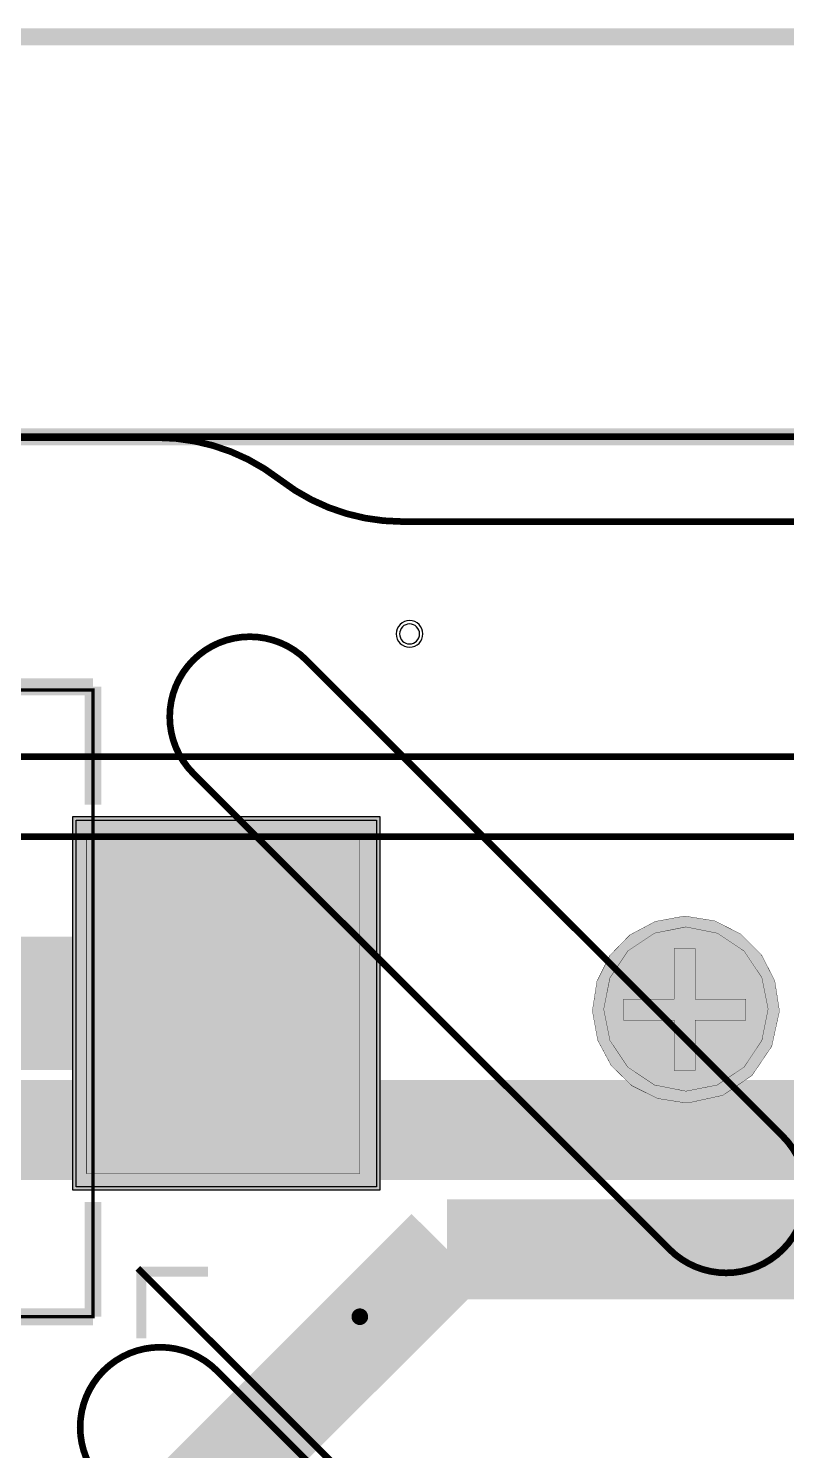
# Model space of a CAD drawing. Header units: millimetres. Extents: x -3 to 238, y -92 to 6.
# Drawn here: x 96.08 to 107.45, y -15.21 to 6.12 of the extents above; entities that cross this region are included whole.
import ezdxf

# ---------------------------------------------------------------- set-up
doc = ezdxf.new("R2010")
doc.units = ezdxf.units.MM
doc.header["$MEASUREMENT"] = 0
for name, color, linetype, true_color in [('Board-Outline-Layer', 7, 'Continuous', 0xff00ff), ('Bottom-Layer', 7, 'Continuous', 0x0000ff), ('Bottom-Paste-Mask-Layer', 7, 'Continuous', 0x800000), ('Bottom-Silkscreen-Layer', 7, 'Continuous', 0x66cc33), ('Bottom-Solder-Mask-Layer', 7, 'Continuous', 0xaa00ff), ('Component-Marking-Layer', 7, 'Continuous', 0x66ffcc), ('Component-Shape-Layer', 7, 'Continuous', 0x00cccc), ('Document-Layer', 7, 'Continuous', 0xffffff), ('Hole-Layer', 7, 'Continuous', 0x222222), ('Multi-Layer', 7, 'Continuous', 0xc0c0c0), ('Pin-Soldering-Layer', 7, 'Continuous', 0xcc9999), ('Top-Layer', 7, 'Continuous', 0xff0000)]:
    doc.layers.add(name, color=color, linetype=linetype, true_color=true_color)

msp = doc.modelspace()

# ---------------------------------------------------------------- hatches: boundary and pattern name
at = {"layer": 'Bottom-Layer'}
msp.add_hatch(color=256, dxfattribs=at).paths.add_polyline_path([(101.3, -5.75), (101.3, -11.25), (96.8, -11.25), (96.8, -5.75)])
at = {"layer": 'Bottom-Paste-Mask-Layer'}
msp.add_hatch(color=256, dxfattribs=at).paths.add_polyline_path([(101.3, -5.75), (101.3, -11.25), (96.8, -11.25), (96.8, -5.75)])
at = {"layer": 'Bottom-Silkscreen-Layer'}
for points in [[(105.902, -7.193), (105.479, -7.271), (105.098, -7.473), (104.798, -7.782), (104.605, -8.167), (104.539, -8.593), (104.539, -8.629), (104.616, -9.053), (104.819, -9.433), (105.127, -9.734), (105.513, -9.926), (105.939, -9.993), (105.975, -9.992), (106.491, -9.879), (106.928, -9.583), (107.225, -9.145), (107.338, -8.629), (107.338, -8.593), (107.27, -8.16), (107.071, -7.77), (106.761, -7.46), (106.371, -7.262), (105.939, -7.193)], [(105.763, -8.436), (105.005, -8.436), (105.005, -8.75), (105.763, -8.75), (105.763, -9.509), (106.077, -9.509), (106.077, -8.75), (106.836, -8.75), (106.836, -8.436), (106.077, -8.436), (106.077, -7.677), (105.763, -7.677)]]:
    msp.add_hatch(color=256, dxfattribs=at).paths.add_polyline_path(points)
h = msp.add_hatch(color=256, dxfattribs=at)
h.paths.add_polyline_path([(105.902, -7.193), (105.479, -7.271), (105.098, -7.473), (104.798, -7.782), (104.605, -8.167), (104.539, -8.593), (104.539, -8.629), (104.616, -9.053), (104.819, -9.433), (105.127, -9.734), (105.513, -9.926), (105.939, -9.993), (105.975, -9.992), (106.491, -9.879), (106.928, -9.583), (107.225, -9.145), (107.338, -8.629), (107.338, -8.593), (107.27, -8.16), (107.071, -7.77), (106.761, -7.46), (106.371, -7.262), (105.939, -7.193)])
h.paths.add_polyline_path([(104.706, -8.585), (104.8, -8.114), (105.067, -7.714), (105.467, -7.447), (105.938, -7.353), (106.41, -7.447), (106.81, -7.714), (107.077, -8.114), (107.171, -8.585), (107.077, -9.057), (106.81, -9.456), (106.41, -9.724), (105.938, -9.817), (105.467, -9.724), (105.067, -9.456), (104.8, -9.057)])
at = {"layer": 'Bottom-Solder-Mask-Layer'}
msp.add_hatch(color=256, dxfattribs=at).paths.add_polyline_path([(101.351, -5.699), (101.351, -11.301), (96.749, -11.301), (96.749, -5.699)])
at = {"layer": 'Component-Marking-Layer'}
msp.add_hatch(color=256, dxfattribs=at).paths.add_polyline_path([(100.99, -13.2, 1), (101.11, -13.2, 1)])
msp.add_hatch(color=256, dxfattribs=at).paths.add_polyline_path([(100.99, -13.2, 1), (101.11, -13.2, 1)])
at = {"layer": 'Pin-Soldering-Layer'}
msp.add_hatch(color=256, dxfattribs=at).paths.add_polyline_path([(101.05, -5.95), (96.95, -5.95), (96.95, -11.05), (101.05, -11.05)])
msp.add_hatch(color=256, dxfattribs=at).paths.add_polyline_path([(101.05, -5.95), (96.95, -5.95), (96.95, -11.05), (101.05, -11.05)])

# ---------------------------------------------------------------- linework, layer by layer
at = {"layer": 'Board-Outline-Layer'}
for points, const_width in [([(1.003, 5.997), (114.3, 5.997)], 0.254), ([(0.003, -0.003), (228.598, -0.003)], 0.254), ([(63.099, 0), (98.01, -0.013)], 0.1), ([(126.912, -1.273), (101.689, -1.273)], 0.1)]:
    msp.add_lwpolyline(points, dxfattribs=dict(at, const_width=const_width))
at = {"layer": 'Board-Outline-Layer', "const_width": 0.1}
for points in [[(99.85, -0.643, 0.167), (98.01, -0.013)], [(101.689, -1.273, -0.167), (99.85, -0.643)]]:
    msp.add_lwpolyline(points, format="xyb", dxfattribs=at)
at = {"layer": 'Bottom-Layer', "const_width": 0.00508}
msp.add_lwpolyline([(0, -86.191), (0, 0), (228.585, 0), (228.585, -86.191)], close=True, dxfattribs=at)
at = {"layer": 'Bottom-Layer'}
msp.add_lwpolyline([(101.3, -5.75), (101.3, -11.25), (96.8, -11.25), (96.8, -5.75)], close=True, dxfattribs=at)
for points, const_width in [([(99.05, -8.5), (86.251, -8.5)], 2), ([(102.357, -12.189), (93.381, -21.165)], 1.5), ([(113.832, -12.189), (102.357, -12.189)], 1.5)]:
    msp.add_lwpolyline(points, dxfattribs=dict(at, const_width=const_width))
at = {"layer": 'Bottom-Paste-Mask-Layer'}
msp.add_lwpolyline([(101.3, -5.75), (101.3, -11.25), (96.8, -11.25), (96.8, -5.75)], close=True, dxfattribs=at)
at = {"layer": 'Bottom-Silkscreen-Layer', "const_width": 0.254}
for points in [[(97.05, -3.75), (90.65, -3.75)], [(97.05, -3.75), (90.65, -3.75)], [(97.05, -5.519), (97.05, -3.75)], [(97.05, -5.519), (97.05, -3.75)], [(97.05, -13.2), (97.05, -11.481)], [(97.05, -13.2), (97.05, -11.481)], [(90.65, -13.2), (97.05, -13.2)], [(90.65, -13.2), (97.05, -13.2)]]:
    msp.add_lwpolyline(points, dxfattribs=at)
at = {"layer": 'Bottom-Silkscreen-Layer', "const_width": 0.00508}
for points in [[(105.902, -7.193), (105.479, -7.271), (105.098, -7.473), (104.798, -7.782), (104.605, -8.167), (104.539, -8.593), (104.539, -8.629), (104.616, -9.053), (104.819, -9.433), (105.127, -9.734), (105.513, -9.926), (105.939, -9.993), (105.975, -9.992), (106.491, -9.879), (106.928, -9.583), (107.225, -9.145), (107.338, -8.629), (107.338, -8.593), (107.27, -8.16), (107.071, -7.77), (106.761, -7.46), (106.371, -7.262), (105.939, -7.193)], [(104.706, -8.585), (104.8, -8.114), (105.067, -7.714), (105.467, -7.447), (105.938, -7.353), (106.41, -7.447), (106.81, -7.714), (107.077, -8.114), (107.171, -8.585), (107.077, -9.057), (106.81, -9.456), (106.41, -9.724), (105.938, -9.817), (105.467, -9.724), (105.067, -9.456), (104.8, -9.057)], [(105.763, -8.436), (105.005, -8.436), (105.005, -8.75), (105.763, -8.75), (105.763, -9.509), (106.077, -9.509), (106.077, -8.75), (106.836, -8.75), (106.836, -8.436), (106.077, -8.436), (106.077, -7.677), (105.763, -7.677)]]:
    msp.add_lwpolyline(points, close=True, dxfattribs=at)
at = {"layer": 'Bottom-Solder-Mask-Layer'}
msp.add_lwpolyline([(101.351, -5.699), (101.351, -11.301), (96.749, -11.301), (96.749, -5.699)], close=True, dxfattribs=at)
at = {"layer": 'Component-Marking-Layer', "const_width": 0.129}
msp.add_lwpolyline([(100.99, -13.2, 1), (101.11, -13.2, 1)], format="xyb", close=True, dxfattribs=at)
msp.add_lwpolyline([(100.99, -13.2, 1), (101.11, -13.2, 1)], format="xyb", close=True, dxfattribs=at)
at = {"layer": 'Component-Shape-Layer', "const_width": 0.0508}
msp.add_lwpolyline([(90.65, -4.55), (90.65, -3.8), (97.05, -3.8), (97.05, -13.2), (90.65, -13.2), (90.65, -12.45), (88.25, -12.45), (88.25, -4.55)], close=True, dxfattribs=at)
msp.add_lwpolyline([(90.65, -4.55), (90.65, -3.8), (97.05, -3.8), (97.05, -13.2), (90.65, -13.2), (90.65, -12.45), (88.25, -12.45), (88.25, -4.55)], close=True, dxfattribs=at)
at = {"layer": 'Document-Layer', "const_width": 0.1}
for points in [[(0, -83.2), (0, -3, -0.414), (3, 0), (13.099, 0, -0.414), (16.099, -3), (16.099, -9, 0.414), (19.099, -12), (57.099, -12, 0.414), (60.099, -9), (60.099, -3, -0.414), (63.099, 0), (225.6, 0, -0.414), (228.6, -3), (228.6, -83.2, -0.414), (225.6, -86.2), (3, -86.2, -0.414)], [(98.552, -5.049), (105.694, -12.191, 1), (107.391, -10.494), (100.249, -3.351, 1)], [(223.8, -4.8), (223.8, -81.4), (4.8, -81.4), (4.8, -4.8), (11.299, -4.8), (11.299, -9, 0.414), (19.099, -16.8), (25.099, -16.8, 0.801), (27.783, -4.8), (48.416, -4.8, 0.801), (51.099, -16.8), (57.099, -16.8, 0.414), (64.899, -9), (64.899, -4.8), (181.03, -4.8), (181.03, -11.4), (199.97, -11.4), (199.97, -4.8)], [(106.667, -21.77), (98.906, -14.009, 1), (97.209, -15.706), (104.97, -23.467, 1)]]:
    msp.add_lwpolyline(points, format="xyb", close=True, dxfattribs=at)
for points in [[(63.099, 0), (185.83, 0), (185.83, -6.6), (195.17, -6.6), (195.17, 0), (225.6, 0, -0.414), (228.6, -3), (228.6, -83.2, -0.414), (225.6, -86.2), (3, -86.2, -0.414)], [(3, -86.2), (101.8, -86.2, 0.414), (104.8, -83.2), (104.8, -70.174, -0.414), (107.8, -67.174), (120.8, -67.174, -0.414), (123.8, -70.174), (123.8, -83.2, 0.414), (126.8, -86.2), (225.6, -86.2, 0.414), (228.6, -83.2), (228.6, -3, 0.414), (225.6, 0), (218.55, 0, 0.414), (215.55, -3), (215.55, -4.5, -0.414), (212.55, -7.5), (206.55, -7.5, -0.414), (203.55, -4.5), (203.55, -3, 0.414), (200.55, 0), (58.599, 0, 0.414)], [(69.099, -6), (209.5, -6, -0.414), (212.5, -9), (212.5, -21, 0.414), (215.5, -24), (225.6, -24, 0.414), (228.6, -21), (228.6, -3, 0.414), (225.6, 0), (63.099, 0, 0.414)]]:
    msp.add_lwpolyline(points, format="xyb", dxfattribs=at)
at = {"layer": 'Document-Layer'}
for points, const_width in [([(95.25, -10), (114.3, -10)], 0.15), ([(95.25, -10), (114.3, -10)], 0.15), ([(97.723, -12.474), (111.824, -26.574)], 0.1), ([(97.775, -12.525), (98.775, -12.525)], 0.15), ([(97.775, -13.525), (97.775, -12.525)], 0.15), ([(97.775, -12.525), (98.775, -12.525)], 0.15), ([(97.775, -13.525), (97.775, -12.525)], 0.15)]:
    msp.add_lwpolyline(points, dxfattribs=dict(at, const_width=const_width))
at = {"layer": 'Hole-Layer'}
msp.add_lwpolyline([(101.646, -2.958, 1), (101.946, -2.958, 1)], format="xyb", close=True, dxfattribs=at)
at = {"layer": 'Multi-Layer'}
msp.add_lwpolyline([(101.596, -2.958, 1), (101.996, -2.958), (101.996, -2.958, 1), (101.596, -2.958)], format="xyb", dxfattribs=at)
at = {"layer": 'Pin-Soldering-Layer', "const_width": 0.00508}
msp.add_lwpolyline([(101.05, -5.95), (96.95, -5.95), (96.95, -11.05), (101.05, -11.05)], close=True, dxfattribs=at)
msp.add_lwpolyline([(101.05, -5.95), (96.95, -5.95), (96.95, -11.05), (101.05, -11.05)], close=True, dxfattribs=at)
at = {"layer": 'Top-Layer', "const_width": 0.00508}
msp.add_lwpolyline([(0, -86.191), (0, 0), (228.585, 0), (228.585, -86.191)], close=True, dxfattribs=at)
at = {"layer": 'Top-Layer', "const_width": 1.5}
msp.add_lwpolyline([(68.949, -10.401), (115.978, -10.401)], dxfattribs=at)

doc.saveas('drawing.dxf')
